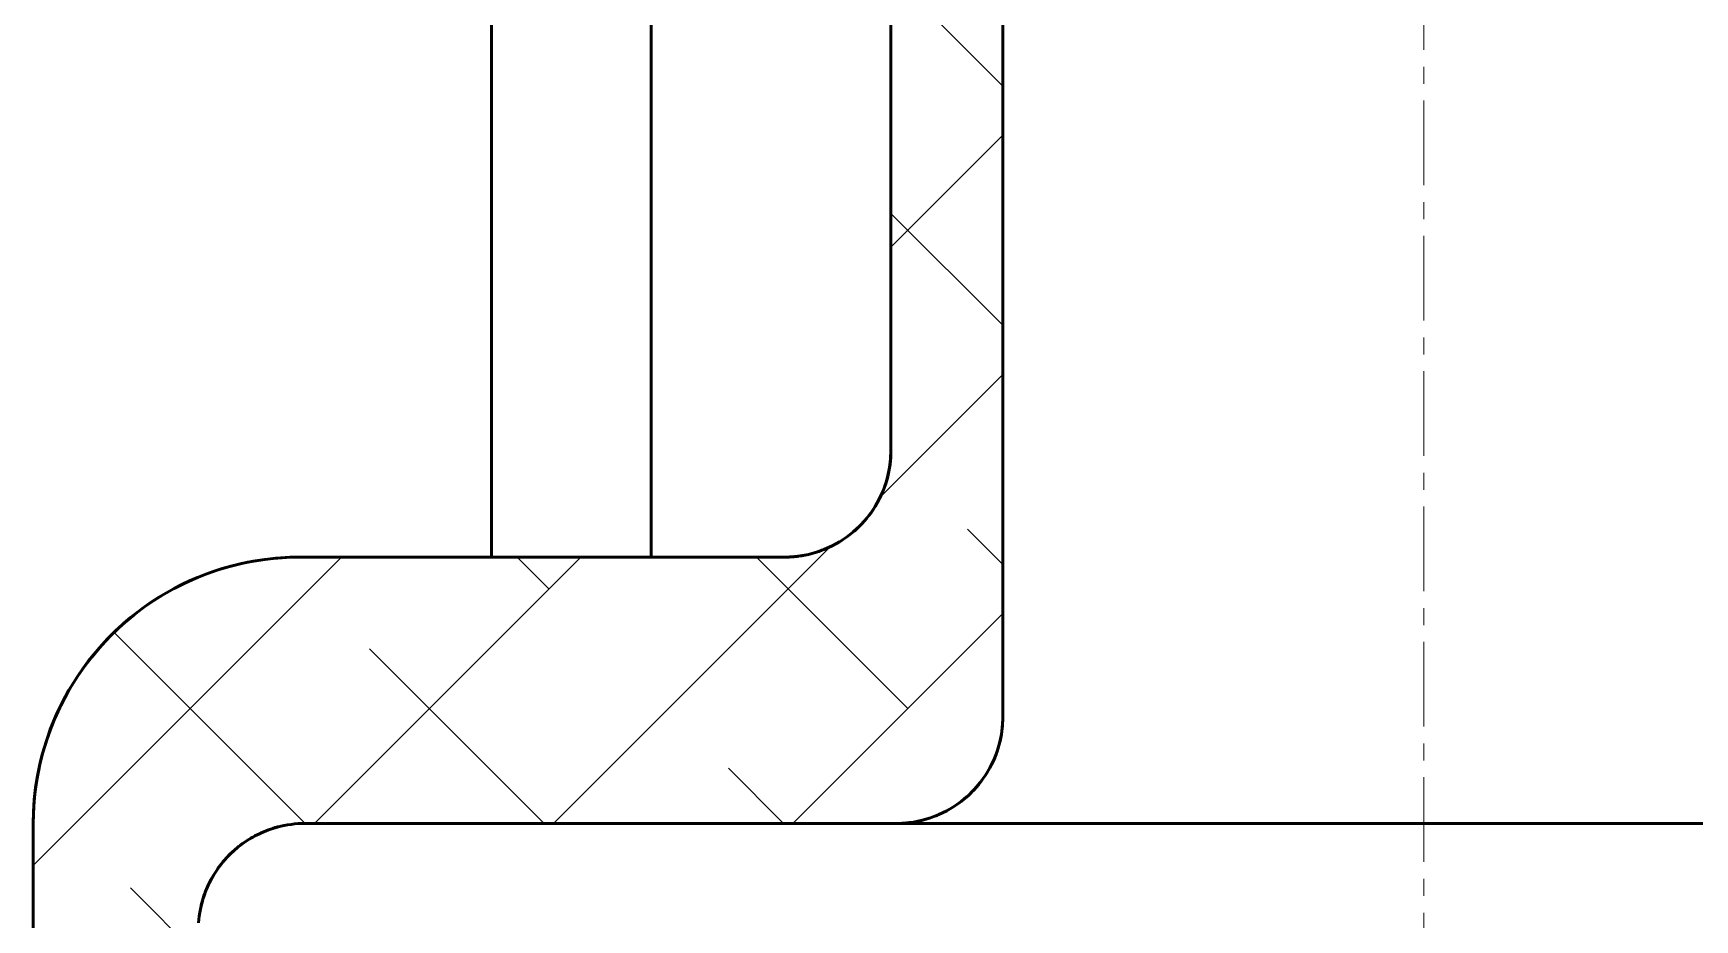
# Model space of a CAD drawing. Header units: millimetres. Extents: x 2 to 418, y 2 to 295.
# Drawn here: x 68.9 to 100.09, y 153.19 to 169.84 of the extents above; entities that cross this region are included whole.
import ezdxf

# ---------------------------------------------------------------- set-up
doc = ezdxf.new("R2010")
doc.units = ezdxf.units.MM
doc.linetypes.add('CENTER2', pattern=[2.541, 1.587, -0.318, 0.318, -0.318])
for name, color, linetype, lineweight in [('MITTELLINIE', 7, 'CENTER2', 18), ('SCHRAFFUR', 7, 'Continuous', 18), ('SICHTKANTE', 7, 'Continuous', 50)]:
    doc.layers.add(name, color=color, linetype=linetype, lineweight=lineweight)

msp = doc.modelspace()

# ---------------------------------------------------------------- hatches: boundary and pattern name
at = {"layer": 'SCHRAFFUR'}
h = msp.add_hatch(dxfattribs=at)
h.set_pattern_fill('ANSI38')
h.paths.add_polyline_path([(72, 153), (72, 151.375), (72, 149.75), (72, 148.125), (72, 146.5), (72, 144.875), (72, 143.25), (72, 141.625), (72, 140), (72, 138.375), (72, 136.75), (72, 135.125), (72, 133.5), (72, 131.875), (72, 130.25), (72, 128.625), (72, 127), (72, 125.375), (72, 123.75), (72, 122.125), (72, 120.5), (72, 118.875), (72, 117.25), (72, 115.625), (72, 114), (71.937, 113.938), (71.875, 113.875), (71.812, 113.813), (71.75, 113.75), (71.687, 113.688), (71.625, 113.625), (71.562, 113.563), (71.5, 113.5), (71.437, 113.438), (71.375, 113.375), (71.312, 113.313), (71.25, 113.25), (71.187, 113.188), (71.125, 113.125), (71.062, 113.063), (71, 113), (70.937, 112.938), (70.875, 112.875), (70.812, 112.813), (70.75, 112.75), (70.687, 112.688), (70.625, 112.625), (70.562, 112.563), (70.5, 112.5), (65.5, 112.5), (65.437, 112.563), (65.375, 112.625), (65.312, 112.688), (65.25, 112.75), (65.187, 112.813), (65.125, 112.875), (65.062, 112.938), (65, 113), (64.937, 113.063), (64.875, 113.125), (64.812, 113.188), (64.75, 113.25), (64.687, 113.313), (64.625, 113.375), (64.562, 113.438), (64.5, 113.5), (64.437, 113.563), (64.375, 113.625), (64.312, 113.688), (64.25, 113.75), (64.187, 113.813), (64.125, 113.875), (64.062, 113.938), (64, 114), (64, 122.7), (67.9, 122.7), (67.965, 122.702), (68.03, 122.709), (68.095, 122.719), (68.159, 122.734), (68.221, 122.753), (68.283, 122.776), (68.342, 122.803), (68.4, 122.834), (68.455, 122.869), (68.509, 122.907), (68.559, 122.948), (68.607, 122.993), (68.652, 123.041), (68.693, 123.091), (68.731, 123.145), (68.766, 123.2), (68.797, 123.258), (68.824, 123.318), (68.847, 123.379), (68.866, 123.441), (68.881, 123.505), (68.891, 123.57), (68.898, 123.635), (68.9, 123.7), (68.9, 125.004), (68.9, 126.309), (68.9, 127.613), (68.9, 128.917), (68.9, 130.221), (68.9, 131.525), (68.9, 132.829), (68.9, 134.134), (68.9, 135.438), (68.9, 136.742), (68.9, 138.046), (68.9, 139.35), (68.9, 140.654), (68.9, 141.959), (68.9, 143.263), (68.9, 144.567), (68.9, 145.871), (68.9, 147.175), (68.9, 148.479), (68.9, 149.784), (68.9, 151.088), (68.9, 152.392), (68.9, 153.696), (68.9, 155), (68.911, 155.327), (68.943, 155.653), (68.996, 155.976), (69.07, 156.294), (69.165, 156.607), (69.28, 156.914), (69.416, 157.212), (69.57, 157.5), (69.743, 157.778), (69.933, 158.044), (70.141, 158.297), (70.364, 158.536), (70.603, 158.759), (70.856, 158.967), (71.122, 159.158), (71.4, 159.33), (71.688, 159.485), (71.986, 159.62), (72.293, 159.735), (72.606, 159.83), (72.924, 159.904), (73.247, 159.957), (73.573, 159.99), (73.9, 160), (83, 160), (83.131, 160.004), (83.261, 160.017), (83.39, 160.039), (83.518, 160.068), (83.643, 160.106), (83.765, 160.152), (83.884, 160.206), (84, 160.268), (84.111, 160.337), (84.217, 160.414), (84.319, 160.497), (84.414, 160.586), (84.504, 160.682), (84.587, 160.783), (84.663, 160.889), (84.732, 161), (84.794, 161.116), (84.848, 161.235), (84.894, 161.357), (84.932, 161.483), (84.961, 161.61), (84.983, 161.739), (84.996, 161.869), (85, 162), (85, 162.454), (85, 162.909), (85, 163.363), (85, 163.817), (85, 164.271), (85, 164.725), (85, 165.179), (85, 165.634), (85, 166.088), (85, 166.542), (85, 166.996), (85, 167.45), (85, 167.904), (85, 168.359), (85, 168.813), (85, 169.267), (85, 169.721), (85, 170.175), (85, 170.629), (85, 171.084), (85, 171.538), (85, 171.992), (85, 172.446), (85, 172.9), (84.792, 172.95), (84.583, 173), (84.375, 173.05), (84.167, 173.1), (83.958, 173.15), (83.75, 173.2), (83.542, 173.25), (83.333, 173.3), (83.125, 173.35), (82.917, 173.4), (82.708, 173.45), (82.5, 173.5), (82.292, 173.55), (82.083, 173.6), (81.875, 173.65), (81.667, 173.7), (81.458, 173.75), (81.25, 173.8), (81.042, 173.85), (80.833, 173.9), (80.625, 173.95), (80.417, 174), (80.208, 174.05), (80, 174.1), (80, 180.3), (87.1, 180.3), (87.1, 179.329), (87.1, 178.359), (87.1, 177.388), (87.1, 176.417), (87.1, 175.446), (87.1, 174.475), (87.1, 173.504), (87.1, 172.534), (87.1, 171.563), (87.1, 170.592), (87.1, 169.621), (87.1, 168.65), (87.1, 167.679), (87.1, 166.709), (87.1, 165.738), (87.1, 164.767), (87.1, 163.796), (87.1, 162.825), (87.1, 161.854), (87.1, 160.884), (87.1, 159.913), (87.1, 158.942), (87.1, 157.971), (87.1, 157), (87.096, 156.869), (87.083, 156.739), (87.061, 156.61), (87.032, 156.483), (86.994, 156.357), (86.948, 156.235), (86.894, 156.116), (86.832, 156), (86.763, 155.889), (86.687, 155.783), (86.604, 155.682), (86.514, 155.586), (86.419, 155.497), (86.317, 155.414), (86.211, 155.337), (86.1, 155.268), (85.984, 155.206), (85.865, 155.152), (85.743, 155.106), (85.618, 155.068), (85.49, 155.039), (85.361, 155.017), (85.231, 155.004), (85.1, 155), (74, 155), (73.869, 154.996), (73.739, 154.983), (73.61, 154.962), (73.482, 154.932), (73.357, 154.894), (73.235, 154.848), (73.115, 154.794), (73, 154.732), (72.889, 154.663), (72.782, 154.587), (72.681, 154.504), (72.586, 154.414), (72.496, 154.319), (72.413, 154.218), (72.337, 154.111), (72.268, 154), (72.206, 153.885), (72.152, 153.766), (72.106, 153.643), (72.068, 153.518), (72.038, 153.39), (72.017, 153.261), (72.004, 153.131), (72, 153)])

# ---------------------------------------------------------------- linework, layer by layer
at = {"layer": 'MITTELLINIE'}
msp.add_line((95, 106), (95, 252), dxfattribs=at)
at = {"layer": 'SICHTKANTE'}
for p, q in [((87.1, 180.3), (87.1, 157)), ((85, 172.9), (85, 162)), ((77.5, 160), (77.5, 170.3)), ((80.5, 160), (80.5, 170.3)), ((83, 160), (73.9, 160)), ((68.9, 155), (68.9, 123.7)), ((85.1, 155), (74, 155))]:
    msp.add_line(p, q, dxfattribs=at)
for points in [[(87.1, 170.07), (87.1, 169.582), (87.1, 169.095), (87.1, 168.608), (87.1, 168.12), (87.1, 167.632), (87.1, 167.145), (87.1, 166.657), (87.1, 166.17), (87.1, 165.682), (87.1, 165.195), (87.1, 164.708), (87.1, 164.221), (87.1, 163.735), (87.1, 163.249), (87.1, 162.763), (87.1, 162.278), (87.1, 161.793), (87.1, 161.309), (87.1, 160.826), (87.1, 160.344), (87.1, 159.862), (87.1, 159.382), (87.1, 158.903), (87.1, 158.425), (87.1, 157.949), (87.1, 157.474), (87.1, 157)], [(85, 169.945), (85, 169.717), (85, 169.49), (85, 169.263), (85, 169.036), (85, 168.809), (85, 168.581), (85, 168.354), (85, 168.126), (85, 167.899), (85, 167.671), (85, 167.444), (85, 167.216), (85, 166.989), (85, 166.761), (85, 166.533), (85, 166.305), (85, 166.078), (85, 165.85), (85, 165.622), (85, 165.394), (85, 165.167), (85, 164.939), (85, 164.712), (85, 164.485), (85, 164.258), (85, 164.031), (85, 163.804), (85, 163.577), (85, 163.351), (85, 163.125), (85, 162.899), (85, 162.674), (85, 162.449), (85, 162.224), (85, 162)], [(83, 160), (83.065, 160.001), (83.131, 160.004), (83.196, 160.01), (83.261, 160.017), (83.326, 160.027), (83.39, 160.039), (83.454, 160.052), (83.518, 160.068), (83.58, 160.086), (83.643, 160.106), (83.704, 160.128), (83.765, 160.152), (83.825, 160.178), (83.884, 160.206), (83.943, 160.236), (84, 160.268), (84.056, 160.302), (84.111, 160.337), (84.165, 160.375), (84.217, 160.414), (84.269, 160.454), (84.319, 160.497), (84.367, 160.54), (84.414, 160.586), (84.46, 160.633), (84.504, 160.682), (84.546, 160.731), (84.587, 160.783), (84.626, 160.835), (84.663, 160.889), (84.698, 160.944), (84.732, 161), (84.764, 161.057), (84.794, 161.116), (84.822, 161.175), (84.848, 161.235), (84.872, 161.296), (84.894, 161.357), (84.914, 161.42), (84.932, 161.483), (84.948, 161.546), (84.961, 161.61), (84.973, 161.674), (84.983, 161.739), (84.99, 161.804), (84.996, 161.869), (84.999, 161.935), (85, 162)], [(85, 162), (84.994, 161.843), (84.975, 161.686), (84.944, 161.531), (84.901, 161.379), (84.846, 161.23), (84.779, 161.087), (84.702, 160.949), (84.613, 160.818), (84.515, 160.695), (84.408, 160.579), (84.291, 160.473), (84.167, 160.376), (84.035, 160.289), (83.896, 160.212), (83.752, 160.147), (83.603, 160.093), (83.451, 160.052), (83.296, 160.022), (83.256, 160.017), (83.243, 160.015), (83.23, 160.013), (83.217, 160.012), (83.204, 160.011), (83.191, 160.009), (83.179, 160.008), (83.166, 160.007), (83.153, 160.006), (83.14, 160.005), (83.127, 160.004), (83.114, 160.003), (83.101, 160.003), (83.088, 160.002), (83.075, 160.002), (83.062, 160.001), (83.049, 160.001), (83.036, 160.001), (83.021, 160), (83.014, 160), (83.013, 160), (83.015, 160), (83.016, 160), (83.016, 160), (83.014, 160), (83.012, 160), (83.008, 160), (83.005, 160), (83.002, 160), (83.001, 160)], [(73.9, 160), (73.736, 159.998), (73.573, 159.99), (73.41, 159.976), (73.247, 159.957), (73.085, 159.933), (72.924, 159.904), (72.765, 159.87), (72.606, 159.83), (72.448, 159.785), (72.293, 159.735), (72.139, 159.68), (71.986, 159.62), (71.836, 159.555), (71.688, 159.485), (71.543, 159.41), (71.4, 159.33), (71.26, 159.246), (71.122, 159.158), (70.988, 159.064), (70.856, 158.967), (70.728, 158.865), (70.603, 158.759), (70.482, 158.65), (70.364, 158.536), (70.251, 158.418), (70.141, 158.297), (70.035, 158.172), (69.933, 158.044), (69.836, 157.913), (69.743, 157.778), (69.654, 157.641), (69.57, 157.5), (69.49, 157.357), (69.416, 157.212), (69.346, 157.064), (69.28, 156.914), (69.22, 156.761), (69.165, 156.607), (69.115, 156.452), (69.07, 156.294), (69.031, 156.136), (68.996, 155.976), (68.967, 155.815), (68.943, 155.653), (68.924, 155.49), (68.911, 155.327), (68.903, 155.164), (68.9, 155)], [(82.816, 160), (79.814, 160), (77.345, 160), (75.498, 160), (74.337, 160), (73.903, 160), (73.923, 160), (73.912, 160), (73.901, 160), (73.9, 160), (73.892, 160), (73.809, 159.999), (73.719, 159.997), (73.629, 159.993), (73.539, 159.987), (73.449, 159.98), (73.25, 159.958), (73.027, 159.923), (72.807, 159.879), (72.588, 159.825), (72.372, 159.761), (72.16, 159.688), (71.95, 159.605), (71.745, 159.512), (71.544, 159.411), (71.348, 159.3), (71.157, 159.181), (70.972, 159.053), (70.793, 158.918), (70.62, 158.774), (70.453, 158.622), (70.294, 158.464), (70.141, 158.298), (69.997, 158.125), (69.86, 157.947), (69.732, 157.762), (69.612, 157.571), (69.5, 157.376), (69.398, 157.176), (69.305, 156.971), (69.221, 156.762), (69.146, 156.55), (69.081, 156.334), (69.026, 156.116), (68.981, 155.896), (68.945, 155.673), (68.92, 155.45), (68.905, 155.225), (68.9, 155)], [(73.9, 160), (73.904, 160), (73.917, 160), (73.937, 160), (73.967, 160), (74.004, 160), (74.05, 160), (74.104, 160), (74.167, 160), (74.237, 160), (74.316, 160), (74.403, 160), (74.499, 160), (74.602, 160), (74.714, 160), (74.833, 160), (74.96, 160), (75.096, 160), (75.239, 160), (75.39, 160), (75.549, 160), (75.716, 160), (75.89, 160), (76.072, 160), (76.261, 160), (76.458, 160), (76.662, 160), (76.873, 160), (77.092, 160), (77.317, 160), (77.55, 160), (77.789, 160), (78.036, 160), (78.289, 160), (78.548, 160), (78.815, 160), (79.087, 160), (79.366, 160), (79.651, 160), (79.942, 160), (80.239, 160), (80.542, 160), (80.851, 160), (81.165, 160), (81.485, 160), (81.81, 160), (82.141, 160), (82.476, 160), (82.816, 160)], [(83, 160), (83, 160), (83, 160), (83, 160), (83, 160), (83, 160), (83, 160), (83, 160), (83, 160), (83, 160), (83, 160), (83, 160), (83, 160), (83, 160), (83, 160), (83, 160), (83, 160), (83, 160), (83, 160), (83, 160), (83, 160), (83, 160), (83, 160), (83, 160), (83, 160), (83, 160), (83, 160), (83, 160), (83, 160), (83, 160), (83, 160), (83, 160), (83, 160), (83, 160), (83, 160), (83, 160), (83, 160), (83, 160), (83, 160), (83, 160), (83, 160), (83, 160), (83, 160), (83, 160), (83, 160), (83, 160), (83, 160), (83, 160), (83, 160)], [(83, 160), (83, 160), (83, 160), (83, 160), (83, 160), (83, 160), (83, 160), (83, 160), (83, 160), (83, 160), (83, 160), (83, 160), (83, 160), (83, 160), (83, 160), (83, 160), (83, 160), (83, 160), (83, 160), (83, 160), (83, 160), (83, 160), (83, 160), (83, 160), (83, 160), (83, 160), (83, 160), (83, 160), (83, 160), (83, 160), (83, 160), (83, 160), (83, 160), (83, 160), (83, 160), (83, 160), (83, 160), (83, 160), (83, 160), (83, 160), (83, 160), (83, 160), (83, 160), (83, 160), (83, 160), (83, 160), (83, 160), (83, 160), (83, 160)], [(83, 160), (83, 160), (83, 160), (83, 160), (83, 160), (83, 160), (83, 160), (83, 160), (83, 160), (83, 160), (83, 160), (83, 160), (83, 160), (83, 160), (83, 160), (83, 160), (83, 160), (83, 160), (83, 160), (83, 160), (83, 160), (83, 160), (83, 160), (83, 160), (83, 160), (83, 160), (83, 160), (83, 160), (83, 160), (83, 160), (83, 160), (83, 160), (83, 160), (83, 160), (83, 160), (83, 160), (83, 160), (83, 160), (83, 160), (83, 160), (83, 160), (83, 160), (83, 160), (83, 160), (83, 160), (83, 160), (83, 160), (83, 160), (83, 160)], [(85.1, 155), (85.165, 155.001), (85.231, 155.004), (85.296, 155.01), (85.361, 155.017), (85.426, 155.027), (85.49, 155.039), (85.554, 155.052), (85.618, 155.068), (85.68, 155.086), (85.743, 155.106), (85.804, 155.128), (85.865, 155.152), (85.925, 155.178), (85.984, 155.206), (86.043, 155.236), (86.1, 155.268), (86.156, 155.302), (86.211, 155.337), (86.265, 155.375), (86.317, 155.414), (86.369, 155.454), (86.419, 155.497), (86.467, 155.54), (86.514, 155.586), (86.56, 155.633), (86.604, 155.682), (86.646, 155.731), (86.687, 155.783), (86.726, 155.835), (86.763, 155.889), (86.798, 155.944), (86.832, 156), (86.864, 156.057), (86.894, 156.116), (86.922, 156.175), (86.948, 156.235), (86.972, 156.296), (86.994, 156.357), (87.014, 156.42), (87.032, 156.483), (87.048, 156.546), (87.061, 156.61), (87.073, 156.674), (87.083, 156.739), (87.09, 156.804), (87.096, 156.869), (87.099, 156.935), (87.1, 157)], [(87.1, 157), (87.093, 156.835), (87.073, 156.671), (87.039, 156.509), (86.991, 156.35), (86.931, 156.195), (86.858, 156.047), (86.773, 155.905), (86.677, 155.77), (86.57, 155.644), (86.453, 155.527), (86.326, 155.42), (86.191, 155.324), (86.049, 155.24), (85.9, 155.167), (85.745, 155.107), (85.586, 155.06), (85.424, 155.027), (85.357, 155.017), (85.344, 155.015), (85.331, 155.014), (85.317, 155.012), (85.304, 155.011), (85.29, 155.009), (85.277, 155.008), (85.263, 155.007), (85.249, 155.006), (85.236, 155.005), (85.222, 155.004), (85.209, 155.003), (85.195, 155.002), (85.182, 155.002), (85.168, 155.001), (85.155, 155.001), (85.141, 155.001), (85.13, 155), (85.128, 155), (85.125, 155), (85.123, 155), (85.12, 155), (85.118, 155), (85.115, 155), (85.111, 155), (85.108, 155), (85.105, 155), (85.103, 155), (85.101, 155), (85.1, 155), (85.1, 155)], [(68.9, 155), (68.9, 154.354), (68.9, 153.707)], [(72.004, 153.131), (72.01, 153.196), (72.017, 153.261), (72.027, 153.326), (72.038, 153.39), (72.052, 153.454), (72.068, 153.518), (72.086, 153.581), (72.106, 153.643), (72.128, 153.705), (72.152, 153.766), (72.178, 153.826), (72.206, 153.885), (72.236, 153.943), (72.268, 154), (72.301, 154.056), (72.337, 154.111), (72.374, 154.165), (72.413, 154.218), (72.454, 154.269), (72.496, 154.319), (72.54, 154.367), (72.586, 154.414), (72.633, 154.46), (72.681, 154.504), (72.731, 154.546), (72.782, 154.587), (72.835, 154.626), (72.889, 154.663), (72.944, 154.699), (73, 154.732), (73.057, 154.764), (73.115, 154.794), (73.174, 154.822), (73.235, 154.848), (73.295, 154.872), (73.357, 154.894), (73.419, 154.914), (73.482, 154.932), (73.546, 154.948), (73.61, 154.962), (73.674, 154.974), (73.739, 154.983), (73.804, 154.991), (73.869, 154.996), (73.934, 154.999), (74, 155)], [(72.054, 153.464), (72.065, 153.508), (72.078, 153.552), (72.091, 153.596), (72.105, 153.64), (72.12, 153.683), (72.136, 153.726), (72.154, 153.769), (72.172, 153.811), (72.191, 153.853), (72.211, 153.894), (72.232, 153.935), (72.254, 153.975), (72.277, 154.015), (72.3, 154.054), (72.325, 154.093), (72.35, 154.131), (72.377, 154.169), (72.404, 154.206), (72.432, 154.242), (72.461, 154.278), (72.491, 154.312), (72.521, 154.347), (72.552, 154.38), (72.584, 154.413), (72.617, 154.445), (72.651, 154.476), (72.685, 154.507), (72.72, 154.537), (72.755, 154.566), (72.791, 154.594), (72.828, 154.621), (72.866, 154.648), (72.904, 154.673), (72.942, 154.698), (72.982, 154.722), (73.021, 154.744), (73.062, 154.766), (73.102, 154.788), (73.144, 154.808), (73.185, 154.827), (73.228, 154.845), (73.27, 154.862), (73.313, 154.879), (73.356, 154.894), (73.4, 154.908), (73.444, 154.921), (73.488, 154.934), (73.533, 154.945)], [(74.006, 155), (74.003, 155), (74, 155), (73.997, 155), (73.993, 155), (73.99, 155), (73.986, 155), (73.982, 155), (73.977, 155), (73.973, 155), (73.968, 155), (73.964, 155), (73.959, 155), (73.954, 155), (73.949, 155), (73.943, 155), (73.938, 155), (73.933, 155), (73.928, 155), (73.923, 155), (73.918, 155), (73.913, 155), (73.909, 155), (73.904, 155), (73.9, 155), (73.896, 155), (73.893, 155), (73.89, 155), (73.887, 155), (73.885, 155), (73.883, 155), (73.882, 155), (73.882, 155), (73.883, 155), (73.884, 155), (73.886, 155), (73.889, 155), (73.893, 155), (73.898, 155), (73.903, 155), (73.91, 155), (73.919, 155), (73.928, 155), (73.939, 155), (73.951, 155), (73.964, 155), (73.979, 155), (73.995, 155), (74.012, 155)], [(74.001, 155), (74.001, 155), (74.001, 155), (74.001, 155), (74, 155), (74, 155), (74, 155), (74, 155), (74, 155), (74, 155), (74, 155), (73.999, 155), (73.999, 155), (73.999, 155), (73.999, 155), (73.999, 155), (73.999, 155), (73.999, 155), (73.999, 155), (73.999, 155), (73.998, 155), (73.998, 155), (73.998, 155), (73.998, 155), (73.998, 155), (73.998, 155), (73.998, 155), (73.998, 155), (73.998, 155), (73.998, 155), (73.998, 155), (73.999, 155), (73.999, 155), (73.999, 155), (73.999, 155), (73.999, 155), (73.999, 155), (73.999, 155), (74, 155), (74, 155), (74, 155), (74, 155), (74.001, 155), (74.001, 155), (74.001, 155), (74.002, 155), (74.002, 155), (74.002, 155), (74.003, 155)], [(74, 155), (74, 155), (74, 155), (74, 155), (74, 155), (73.999, 155), (73.999, 155), (73.999, 155), (73.999, 155), (73.999, 155), (73.999, 155), (73.999, 155), (73.999, 155), (73.999, 155), (73.999, 155), (73.999, 155), (73.999, 155), (73.999, 155), (73.999, 155), (73.999, 155), (73.999, 155), (73.999, 155), (73.999, 155), (73.999, 155), (73.999, 155), (73.999, 155), (73.999, 155), (73.999, 155), (73.999, 155), (73.999, 155), (73.999, 155), (73.999, 155), (73.999, 155), (73.999, 155), (73.999, 155), (73.999, 155), (73.999, 155), (73.999, 155), (73.999, 155), (73.999, 155), (74, 155), (74, 155), (74, 155), (74, 155), (74, 155), (74, 155), (74, 155), (74, 155), (74, 155)], [(85.1, 155), (85.102, 155), (85.108, 155), (85.118, 155), (85.131, 155), (85.149, 155), (85.17, 155), (85.196, 155), (85.225, 155), (85.258, 155), (85.295, 155), (85.336, 155), (85.381, 155), (85.429, 155), (85.482, 155), (85.538, 155), (85.597, 155), (85.661, 155), (85.728, 155), (85.799, 155), (85.874, 155), (85.952, 155), (86.034, 155), (86.119, 155), (86.208, 155), (86.3, 155), (86.396, 155), (86.495, 155), (86.597, 155), (86.703, 155), (86.812, 155), (86.925, 155), (87.04, 155), (87.159, 155), (87.281, 155), (87.406, 155), (87.534, 155), (87.665, 155), (87.798, 155), (87.935, 155), (88.074, 155), (88.216, 155), (88.361, 155), (88.509, 155), (88.659, 155), (88.811, 155), (88.966, 155), (89.124, 155), (89.283, 155)], [(85.1, 155), (85.1, 155), (85.1, 155), (85.1, 155), (85.1, 155), (85.1, 155), (85.1, 155), (85.1, 155), (85.1, 155), (85.1, 155), (85.1, 155), (85.1, 155), (85.1, 155), (85.1, 155), (85.1, 155), (85.1, 155), (85.1, 155), (85.1, 155), (85.1, 155), (85.1, 155), (85.1, 155), (85.1, 155), (85.1, 155), (85.1, 155), (85.1, 155), (85.1, 155), (85.1, 155), (85.1, 155), (85.1, 155), (85.1, 155), (85.1, 155), (85.1, 155), (85.1, 155), (85.1, 155), (85.1, 155), (85.1, 155), (85.1, 155), (85.1, 155), (85.1, 155), (85.1, 155), (85.1, 155), (85.1, 155), (85.1, 155), (85.1, 155), (85.1, 155), (85.1, 155), (85.1, 155), (85.1, 155), (85.1, 155)], [(85.1, 155), (85.101, 155), (85.105, 155), (85.111, 155), (85.12, 155), (85.131, 155), (85.148, 155), (85.17, 155), (85.196, 155), (85.226, 155), (85.26, 155), (85.298, 155), (85.341, 155), (85.387, 155), (85.437, 155), (85.491, 155), (85.55, 155), (85.612, 155), (85.678, 155), (85.748, 155), (85.821, 155), (85.899, 155), (85.98, 155), (86.065, 155), (86.154, 155), (86.247, 155), (86.343, 155), (86.443, 155), (86.546, 155), (86.653, 155), (86.763, 155), (86.877, 155), (86.994, 155), (87.114, 155), (87.238, 155), (87.365, 155), (87.495, 155), (87.628, 155), (87.765, 155), (87.904, 155), (88.046, 155), (88.191, 155), (88.339, 155), (88.49, 155), (88.644, 155), (88.8, 155), (88.959, 155), (89.12, 155), (89.283, 155)], [(89.284, 155), (89.194, 155), (89.103, 155), (89.013, 155), (88.923, 155), (88.833, 155), (88.743, 155), (88.653, 155), (88.563, 155), (88.474, 155), (88.384, 155), (88.295, 155), (88.206, 155), (88.117, 155), (88.028, 155), (87.939, 155), (87.851, 155), (87.762, 155), (87.674, 155), (87.586, 155), (87.498, 155), (87.41, 155), (87.322, 155), (87.235, 155), (87.147, 155), (87.06, 155), (86.973, 155), (86.886, 155), (86.799, 155), (86.713, 155), (86.626, 155), (86.54, 155), (86.454, 155), (86.368, 155), (86.282, 155), (86.197, 155), (86.111, 155), (86.026, 155), (85.941, 155), (85.856, 155), (85.772, 155), (85.687, 155), (85.603, 155), (85.519, 155), (85.435, 155), (85.351, 155), (85.268, 155), (85.184, 155), (85.101, 155)], [(85.101, 155), (85.184, 155), (85.268, 155), (85.351, 155), (85.435, 155), (85.519, 155), (85.603, 155), (85.687, 155), (85.772, 155), (85.856, 155), (85.941, 155), (86.026, 155), (86.111, 155), (86.196, 155), (86.282, 155), (86.368, 155), (86.454, 155), (86.54, 155), (86.626, 155), (86.712, 155), (86.799, 155), (86.886, 155), (86.973, 155), (87.06, 155), (87.147, 155), (87.234, 155), (87.322, 155), (87.409, 155), (87.497, 155), (87.585, 155), (87.673, 155), (87.762, 155), (87.85, 155), (87.939, 155), (88.028, 155), (88.116, 155), (88.205, 155), (88.295, 155), (88.384, 155), (88.473, 155), (88.563, 155), (88.653, 155), (88.742, 155), (88.832, 155), (88.923, 155), (89.013, 155), (89.103, 155), (89.194, 155), (89.284, 155)], [(89.283, 155), (89.657, 155), (90.042, 155), (90.438, 155), (90.843, 155), (91.256, 155), (91.677, 155), (92.105, 155), (92.539, 155), (92.979, 155), (93.422, 155), (93.869, 155), (94.318, 155), (94.768, 155), (95.219, 155), (95.669, 155), (96.118, 155), (96.565, 155), (97.009, 155), (97.448, 155), (97.882, 155), (98.311, 155), (98.732, 155), (99.146, 155), (99.551, 155), (99.946, 155), (100.332, 155)], [(100.146, 155), (99.039, 155), (97.869, 155), (96.653, 155), (95.41, 155), (94.161, 155), (92.925, 155), (91.979, 155), (91.621, 155), (91.268, 155), (90.921, 155), (90.58, 155), (90.245, 155), (89.917, 155), (89.596, 155), (89.283, 155)]]:
    msp.add_lwpolyline(points, dxfattribs=at)

doc.saveas('drawing.dxf')
